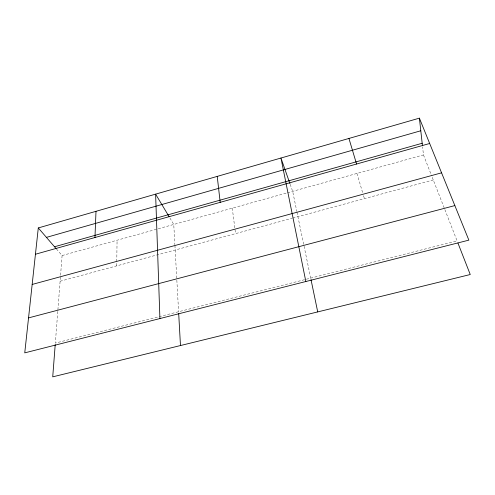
<?xml version="1.0" encoding="UTF-8"?>
<svg xmlns="http://www.w3.org/2000/svg" width="495" height="495" viewBox="0 0 495 495"><rect width="100%" height="100%" fill="white"/><g stroke="black" fill="none" stroke-linecap="round" stroke-linejoin="round"><path stroke-width="0.37" stroke-dasharray="2.48 1.86" d="M116.727 265.871L117.067 240.236M57.779 311.404L55.335 343.085L457.089 240.886L431.306 174.952M57.896 309.895L62.092 255.544L56.541 249.103M62.092 255.544L286.766 192.982M287.502 192.778L423.466 154.916L422.582 146.904M60.105 281.234L291.988 218.307M292.731 218.103L433.261 179.963M169.915 218.029L173.764 224.445L174.89 244.74M423.466 154.916L431.021 174.24M290.181 184.295L292.656 191.342L296.839 211.47M356.957 173.436L362.656 192.716M363.534 195.686L364.413 198.65M296.994 212.219L310.699 278.122M232.266 208.154L235.546 233.621M174.927 245.495L178.596 311.726"/><path stroke-width="0.74" d="M94.96 237.52L95.999 211.322M55.217 344.619L52.73 376.85L470.25 274.527L457.931 243.033M38.294 227.941L24.75 352.867L468.864 240.143L419.395 118.15L38.294 227.941L56.034 248.515M46.437 237.383L420.793 130.773M54.518 246.764L422.173 143.265M35.448 254.238L429.672 143.494M32.169 284.446L441.571 172.835M28.543 317.895L454.849 205.586M169.148 216.742L155.609 194.145L159.916 318.557M289.934 183.589L280.95 158.035L305.842 281.519M348.932 138.452L356.579 164.031M311.009 279.626L317.722 311.906M217.225 176.393L220.201 202.337M419.395 118.15L422.421 145.45M178.683 313.267L180.471 345.547"/></g></svg>
